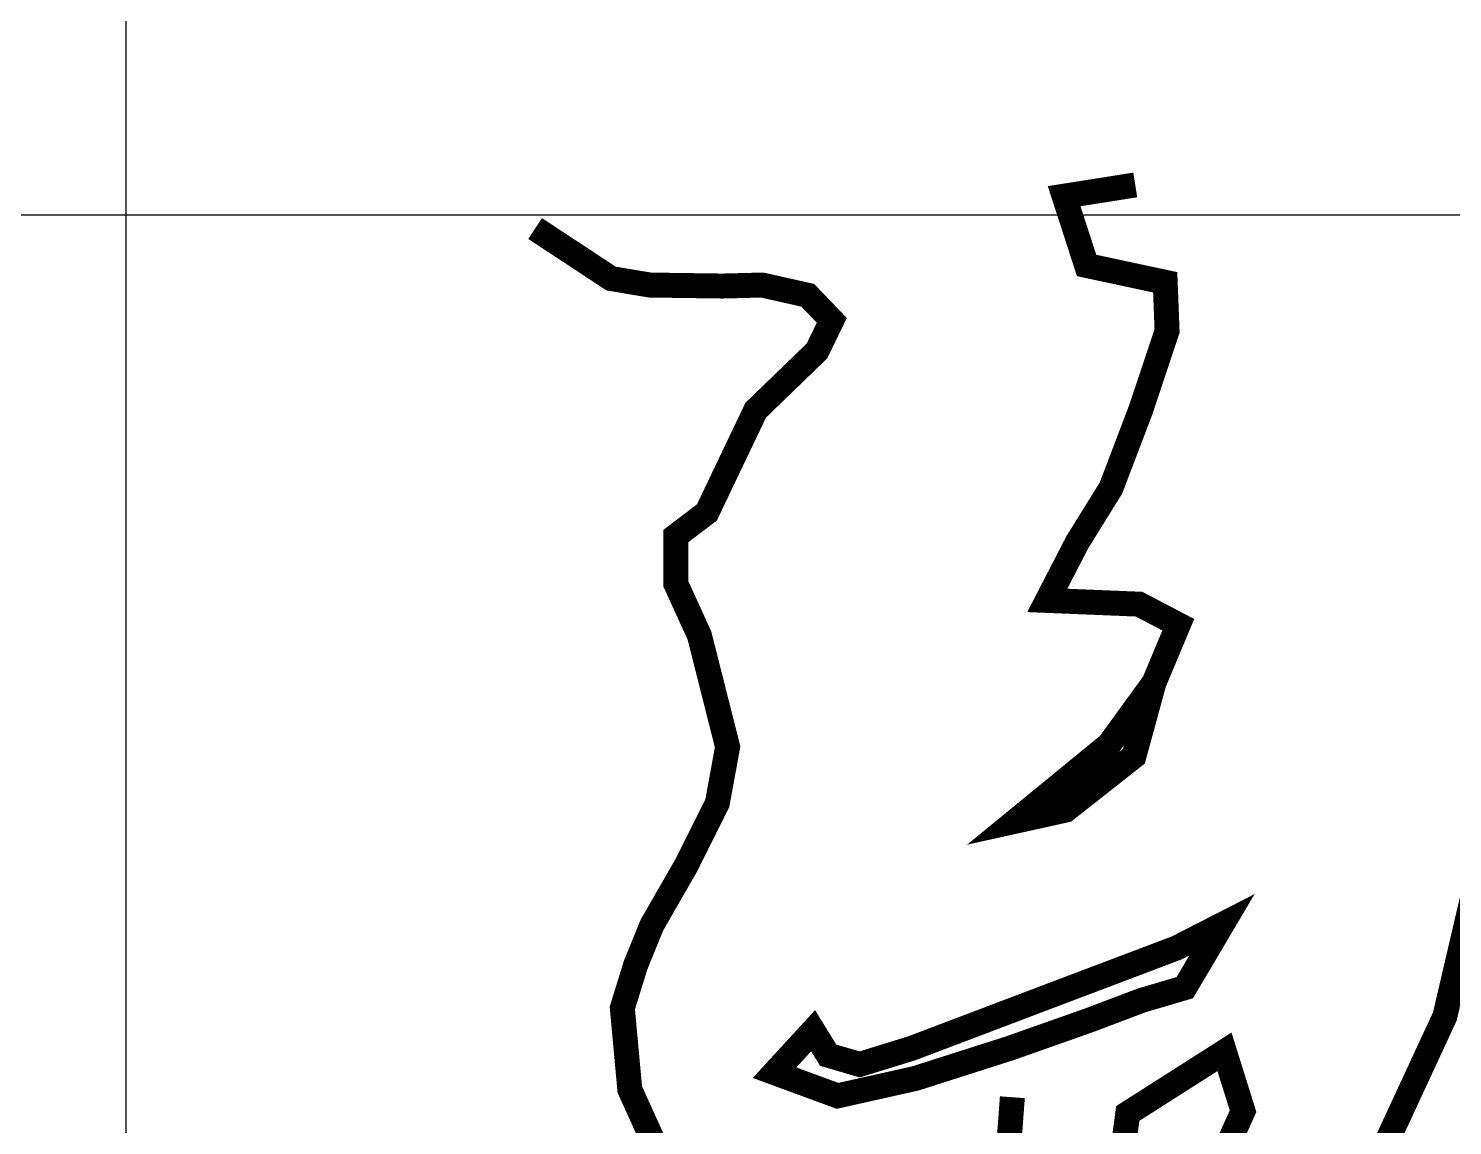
# Model space of a CAD drawing. Extents: x 32461 to 402082, y -617694 to 182569.
# Drawn here: x 181068 to 182780, y -392284 to -390965 of the extents above; entities that cross this region are included whole.
import ezdxf

# ---------------------------------------------------------------- set-up
doc = ezdxf.new("R2010")
doc.units = 0
doc.header["$LTSCALE"] = 1000
doc.header["$MEASUREMENT"] = 0
doc.layers.get('0').update_dxf_attribs({"linetype": 'CONTINUOUS'})
doc.layers.add('图框', color=4, linetype='CONTINUOUS')

# ---------------------------------------------------------------- blocks, each defined once
blk = doc.blocks.new('新块FHJDHJDHJ')
at = {"const_width": 20}
for points in [[(132459.3, 87522.7), (132402.3, 87513.7), (132402.3, 87513.7), (132420.3, 87458.2), (132483.3, 87444.7), (132483.3, 87444.7), (132484.8, 87405.7), (132463.8, 87342.8), (132439.8, 87279.8), (132412.8, 87236.3), (132388.8, 87189.8), (132462.3, 87186.8), (132462.3, 87186.8), (132493.8, 87170.3), (132474.3, 87123.8), (132438.3, 87074.3), (132363.3, 87012.9), (132403.5, 87021.8), (132458.2, 87064.9), (132474.3, 87123.8)], [(131978.3, 87487.8), (132039.2, 87447.7), (132070.4, 87442.5), (132128.4, 87441.7), (132160.3, 87442.5), (132196.8, 87434.3), (132216.1, 87414.2), (132204.2, 87389.7), (132155.1, 87342.2), (132116, 87260.3), (132091, 87241.3), (132091, 87203.3), (132110, 87161.7), (132132.6, 87072.4), (132124.3, 87027.2), (132099.3, 86977.3), (132072, 86929.8), (132058.9, 86897.7), (132048.2, 86863.2), (132054.2, 86797.9), (132076.8, 86748)], [(132360.8, 86791.7), (132352.4, 86677.9)], [(132490.6, 86658.3), (132545.7, 86780.5), (132530.8, 86828.1), (132453.3, 86778.7), (132443, 86702.1)], [(132654.4, 86742.1), (132707.4, 86856.4), (132733.3, 86967.1), (132720.4, 86911.8), (132743.9, 86842.3)], [(132201.1, 86845), (132213.2, 86825.4), (132238.4, 86818), (132280.4, 86831), (132388.8, 86872.1), (132492.4, 86911.3), (132528.8, 86929.9), (132499, 86879.5), (132464.4, 86869.3), (132422.4, 86853.4), (132358.9, 86831), (132283.2, 86806.8), (132220.7, 86792.8), (132170.2, 86811.4), (132201.1, 86845)]]:
    blk.add_lwpolyline(points, dxfattribs=at)

msp = doc.modelspace()

# ---------------------------------------------------------------- linework, layer by layer
at = {"layer": '图框', "color": 0}
msp.add_line((175209.2, -391189.6), (184223.1, -391189.6), dxfattribs=at)
msp.add_lwpolyline([(181185.2, -394476.4), (181185.2, -385811.2)], dxfattribs=at)

# ---------------------------------------------------------------- block references
at = {"xscale": 1.5, "yscale": 1.5, "zscale": 1.5}
msp.add_blockref('新块FHJDHJDHJ', (-16290.8, -522437.6), dxfattribs=at)

doc.saveas('drawing.dxf')
